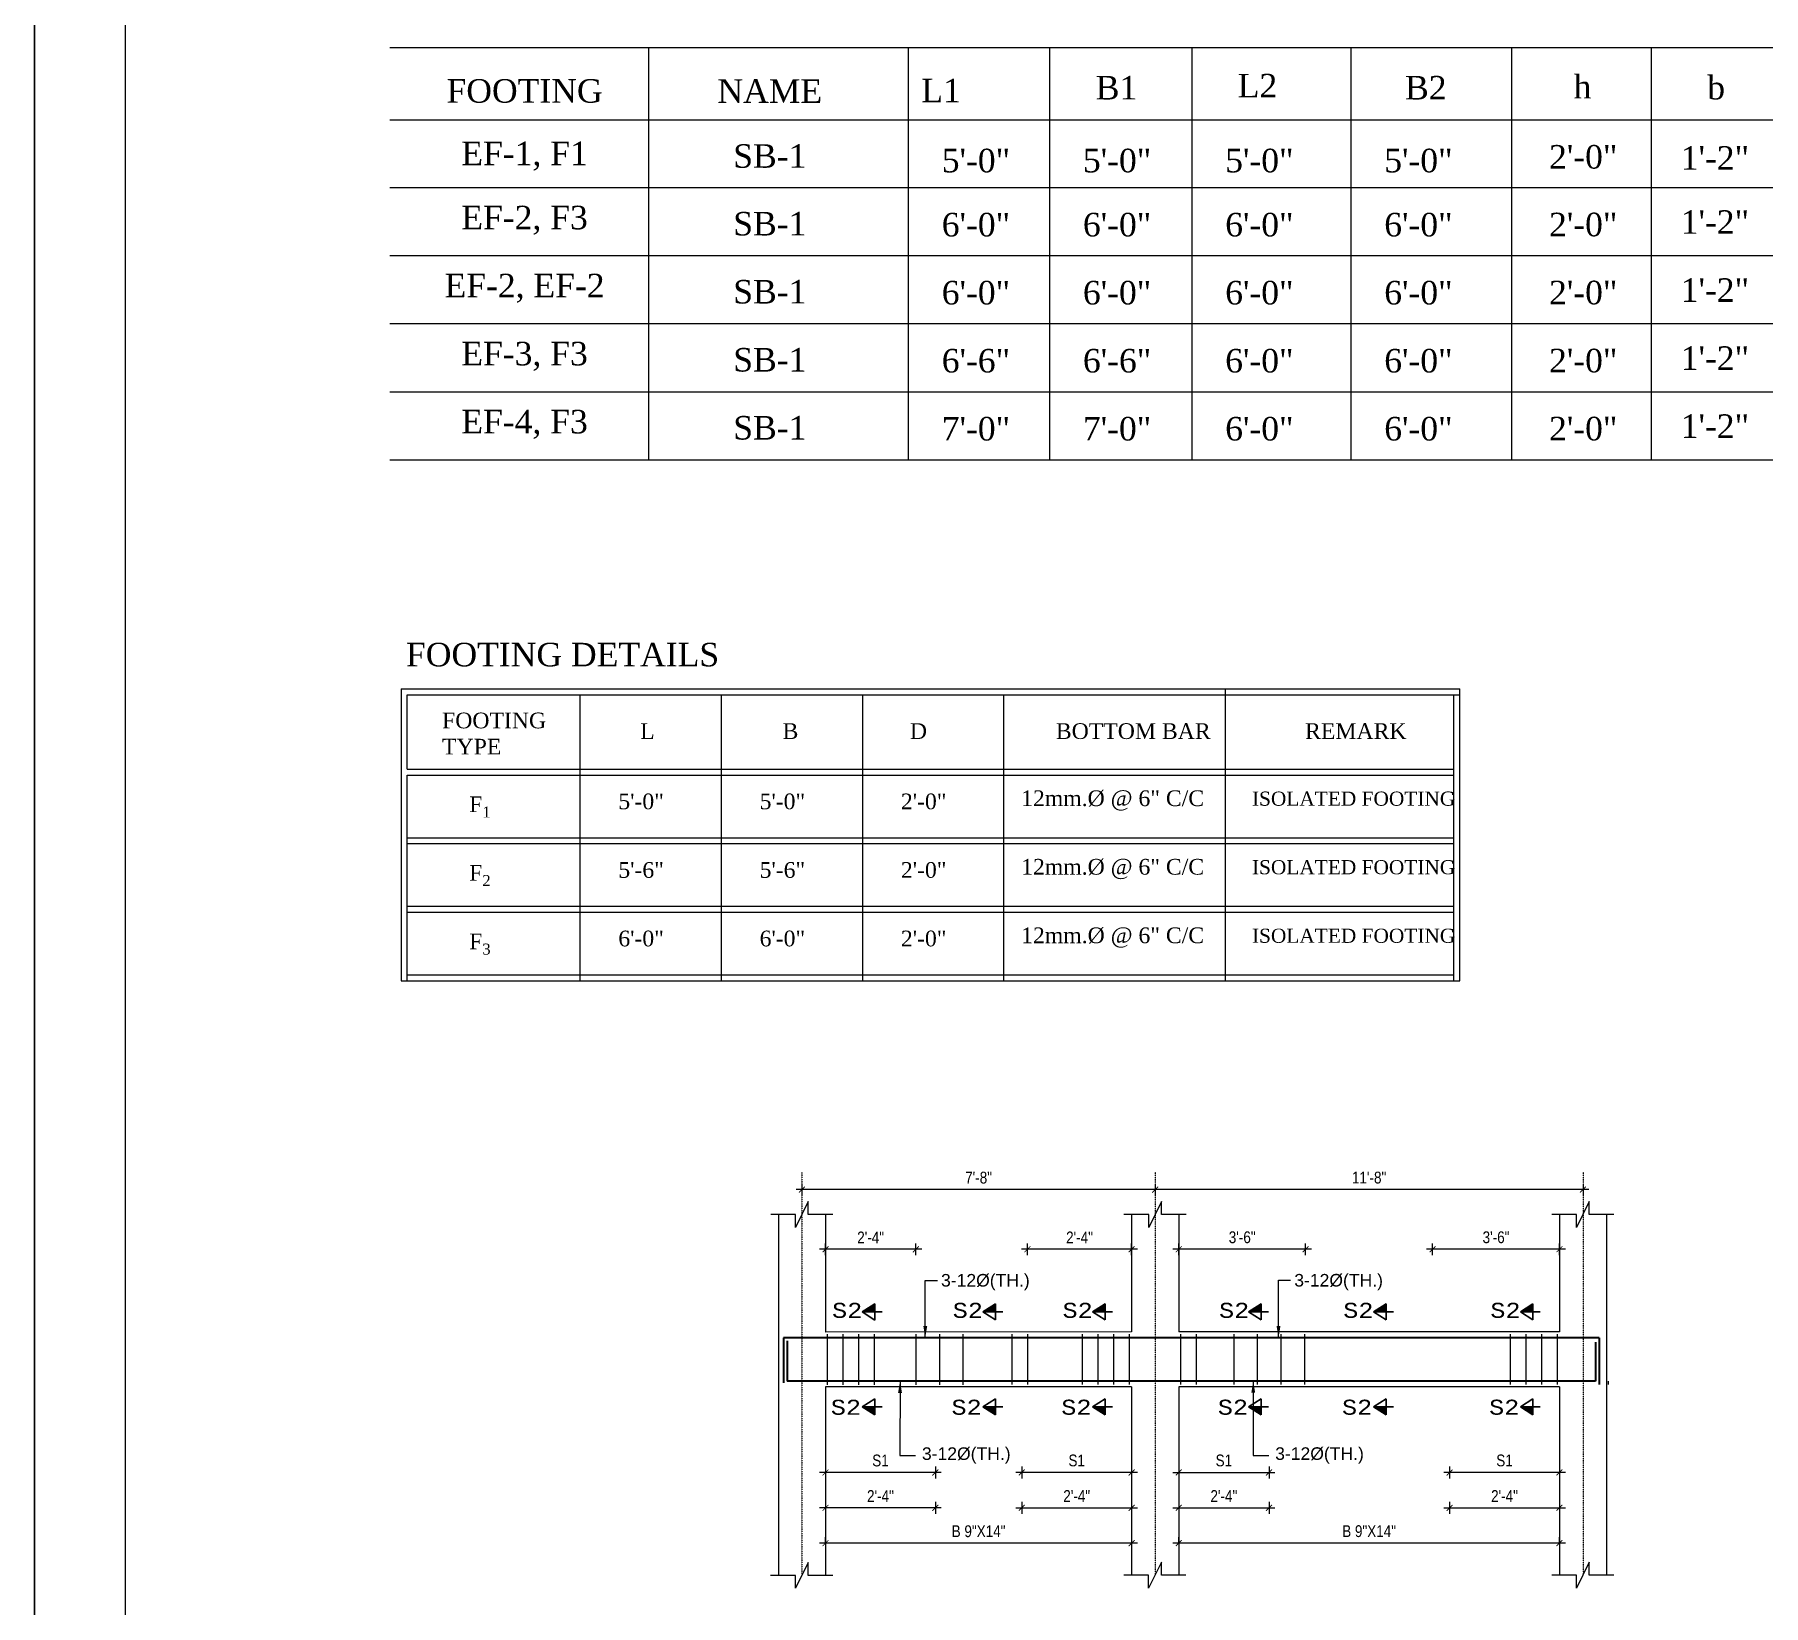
# Model space of a CAD drawing. Header units: inches. Extents: x -412 to 2766, y -9590 to -2111.
# Drawn here: x -412 to 469, y -6266 to -5466 of the extents above; entities that cross this region are included whole.
import ezdxf

# ---------------------------------------------------------------- set-up
doc = ezdxf.new("R2010")
doc.units = ezdxf.units.IN
doc.header["$LTSCALE"] = 0.5
doc.header["$MEASUREMENT"] = 0
doc.header["$PDMODE"] = 66
for name, pattern in [('ACAD_ISO02W100', [15, 12, -3]), ('ACAD_ISO03W100', [30, 12, -18]), ('CENTER2', [1.125, 0.75, -0.125, 0.125, -0.125])]:
    doc.linetypes.add(name, pattern=pattern)
for name, color, linetype, lineweight in [('09 CONTINUITY', 7, 'Continuous', 9), ('15 CENTER', 113, 'CENTER2', 15), ('15 STRS TEXT', 7, 'Continuous', 15), ('15 TEXT', 7, 'Continuous', 15), ('20 BEAM ELEVATION', 140, 'ACAD_ISO03W100', 20), ('20 BEAM SECTION ARROW', 7, 'ACAD_ISO02W100', 20), ('20 STIRRUPS', 137, 'Continuous', 20), ('30 RENFORCEMENT', 12, 'Continuous', 30), ('DIM', 180, 'Continuous', 5), ('ELE1', 3, 'Continuous', 9), ('Profile ele', 4, 'Continuous', 25), ('RINF', 4, 'Continuous', 25)]:
    doc.layers.add(name, color=color, linetype=linetype, lineweight=lineweight)
doc.styles.add('arial', font='arial.ttf')
doc.styles.add('CUNEW', font='cour.ttf')
doc.styles.add('ordinary', font='ARIALN.TTF')
doc.styles.add('TEX8', font='cour.ttf', dxfattribs={"width": 0.75})
doc.styles.add('times new roman', font='times.ttf', dxfattribs={"height": 9})
doc.dimstyles.new('SUREN 1', dxfattribs={"dimtxt": 0.75, "dimasz": 6, "dimexe": 1.5, "dimexo": 1.5, "dimgap": 1, "dimtad": 1, "dimdec": 1, "dimzin": 3, "dimdsep": 46, "dimlunit": 4, "dimtxsty": 'TEX8', "dimblk": 'ARCHTICK', "dimcen": 0.09375, "dimclrd": 1, "dimclre": 1, "dimclrt": 256, "dimadec": 0, "dimazin": 0, "dimtfac": 0.75, "dimtdec": 1, "dimtmove": 1, "dimatfit": 3, "dimfxl": 1, "dimtolj": 1, "dimtzin": 0, "dimlwd": 9, "dimlwe": 9, "dimarcsym": 0})
doc.dimstyles.new('SUREN 4', dxfattribs={"dimtxt": 4, "dimasz": 3, "dimexe": 3, "dimexo": 0, "dimgap": 3, "dimtad": 1, "dimdec": 0, "dimzin": 3, "dimdsep": 46, "dimlunit": 4, "dimtxsty": 'ordinary', "dimblk": 'ARCHTICK', "dimcen": 8, "dimdle": 3, "dimclrd": 1, "dimclre": 5, "dimclrt": 256, "dimadec": 3, "dimazin": 0, "dimtfac": 1, "dimtdec": 0, "dimtmove": 1, "dimatfit": 3, "dimfxl": 3, "dimfxlon": 1, "dimfrac": 1, "dimtolj": 1, "dimtzin": 0, "dimlwd": 5, "dimlwe": 5, "dimarcsym": 0})

# ---------------------------------------------------------------- blocks, each defined once
blk = doc.blocks.new('_ArchTick')
at = {"color": 0, "linetype": 'ByBlock', "const_width": 0.15}
blk.add_lwpolyline([(-0.5, -0.5), (0.5, 0.5)], dxfattribs=at)
blk = doc.blocks.new('*D1496')
at = {"layer": 'Defpoints', "color": 0, "transparency": 16777216}
for p in [(-16444.4, -16598.54), (-16388.4, -16598.54), (-16444.4, -16642.15)]:
    blk.add_point(p, dxfattribs=at)
at = {"layer": 'DIM', "color": 5, "lineweight": 5, "transparency": 16777216}
for p, q in [((-16444.4, -16639.15), (-16444.4, -16645.15)), ((-16388.4, -16639.15), (-16388.4, -16645.15))]:
    blk.add_line(p, q, dxfattribs=at)
at = {"layer": 'DIM', "color": 1, "lineweight": 5, "transparency": 16777216}
blk.add_line((-16385.4, -16642.15), (-16447.4, -16642.15), dxfattribs=at)
at = {"layer": 'DIM', "color": 1, "lineweight": 5, "transparency": 16777216, "xscale": 3, "yscale": 3, "zscale": 3, "rotation": 180}
blk.add_blockref('_ArchTick', (-16444.4, -16642.15), dxfattribs=at)
at = {"layer": 'DIM', "color": 1, "lineweight": 5, "transparency": 16777216, "xscale": 3, "yscale": 3, "zscale": 3}
blk.add_blockref('_ArchTick', (-16388.4, -16642.15), dxfattribs=at)
at = {"layer": 'DIM', "transparency": 16777216, "insert": (-16416.4, -16636.05), "char_height": 6, "attachment_point": 5, "style": 'ordinary'}
blk.add_mtext('\\A1;S1', dxfattribs=at)
blk = doc.blocks.new('*D1497')
at = {"layer": 'Defpoints', "color": 0, "transparency": 16777216}
for p in [(-16444.4, -16598.54), (-16388.4, -16598.54), (-16388.4, -16660.15)]:
    blk.add_point(p, dxfattribs=at)
at = {"layer": 'DIM', "color": 5, "lineweight": 5, "transparency": 16777216}
for p, q in [((-16444.4, -16657.15), (-16444.4, -16663.15)), ((-16388.4, -16657.15), (-16388.4, -16663.15))]:
    blk.add_line(p, q, dxfattribs=at)
at = {"layer": 'DIM', "color": 1, "lineweight": 5, "transparency": 16777216}
blk.add_line((-16447.4, -16660.15), (-16385.4, -16660.15), dxfattribs=at)
at = {"layer": 'DIM', "color": 1, "lineweight": 5, "transparency": 16777216, "xscale": 3, "yscale": 3, "zscale": 3, "rotation": 180}
blk.add_blockref('_ArchTick', (-16444.4, -16660.15), dxfattribs=at)
at = {"layer": 'DIM', "color": 1, "lineweight": 5, "transparency": 16777216, "xscale": 3, "yscale": 3, "zscale": 3}
blk.add_blockref('_ArchTick', (-16388.4, -16660.15), dxfattribs=at)
at = {"layer": 'DIM', "transparency": 16777216, "insert": (-16416.4, -16654.14), "char_height": 6, "attachment_point": 5, "style": 'ordinary'}
blk.add_mtext('\\A1;2\'-4"', dxfattribs=at)
blk = doc.blocks.new('*D1498')
at = {"layer": 'Defpoints', "color": 0, "transparency": 16777216}
for p in [(-16662.4, -16598.54), (-16606.4, -16598.54), (-16662.4, -16642.15)]:
    blk.add_point(p, dxfattribs=at)
at = {"layer": 'DIM', "color": 5, "lineweight": 5, "transparency": 16777216}
for p, q in [((-16662.4, -16639.15), (-16662.4, -16645.15)), ((-16606.4, -16639.15), (-16606.4, -16645.15))]:
    blk.add_line(p, q, dxfattribs=at)
at = {"layer": 'DIM', "color": 1, "lineweight": 5, "transparency": 16777216}
blk.add_line((-16603.4, -16642.15), (-16665.4, -16642.15), dxfattribs=at)
at = {"layer": 'DIM', "color": 1, "lineweight": 5, "transparency": 16777216, "xscale": 3, "yscale": 3, "zscale": 3, "rotation": 180}
blk.add_blockref('_ArchTick', (-16662.4, -16642.15), dxfattribs=at)
at = {"layer": 'DIM', "color": 1, "lineweight": 5, "transparency": 16777216, "xscale": 3, "yscale": 3, "zscale": 3}
blk.add_blockref('_ArchTick', (-16606.4, -16642.15), dxfattribs=at)
at = {"layer": 'DIM', "transparency": 16777216, "insert": (-16634.4, -16636.05), "char_height": 6, "attachment_point": 5, "style": 'ordinary'}
blk.add_mtext('\\A1;S1', dxfattribs=at)
blk = doc.blocks.new('*D1499')
at = {"layer": 'Defpoints', "color": 0, "transparency": 16777216}
for p in [(-16662.4, -16598.54), (-16606.4, -16598.54), (-16606.4, -16660.15)]:
    blk.add_point(p, dxfattribs=at)
at = {"layer": 'DIM', "color": 5, "lineweight": 5, "transparency": 16777216}
for p, q in [((-16662.4, -16657.15), (-16662.4, -16663.15)), ((-16606.4, -16657.15), (-16606.4, -16663.15))]:
    blk.add_line(p, q, dxfattribs=at)
at = {"layer": 'DIM', "color": 1, "lineweight": 5, "transparency": 16777216}
blk.add_line((-16665.4, -16660.15), (-16603.4, -16660.15), dxfattribs=at)
at = {"layer": 'DIM', "color": 1, "lineweight": 5, "transparency": 16777216, "xscale": 3, "yscale": 3, "zscale": 3, "rotation": 180}
blk.add_blockref('_ArchTick', (-16662.4, -16660.15), dxfattribs=at)
at = {"layer": 'DIM', "color": 1, "lineweight": 5, "transparency": 16777216, "xscale": 3, "yscale": 3, "zscale": 3}
blk.add_blockref('_ArchTick', (-16606.4, -16660.15), dxfattribs=at)
at = {"layer": 'DIM', "transparency": 16777216, "insert": (-16634.4, -16654.14), "char_height": 6, "attachment_point": 5, "style": 'ordinary'}
blk.add_mtext('\\A1;2\'-4"', dxfattribs=at)
blk = doc.blocks.new('*D1500')
at = {"layer": 'Defpoints', "color": 0, "transparency": 16777216}
for p in [(-16582.4, -16598.54), (-16536.4, -16598.54), (-16536.4, -16642.15)]:
    blk.add_point(p, dxfattribs=at)
at = {"layer": 'DIM', "color": 5, "lineweight": 5, "transparency": 16777216}
for p, q in [((-16582.4, -16639.15), (-16582.4, -16645.15)), ((-16536.4, -16639.15), (-16536.4, -16645.15))]:
    blk.add_line(p, q, dxfattribs=at)
at = {"layer": 'DIM', "color": 1, "lineweight": 5, "transparency": 16777216}
blk.add_line((-16585.4, -16642.15), (-16533.4, -16642.15), dxfattribs=at)
at = {"layer": 'DIM', "color": 1, "lineweight": 5, "transparency": 16777216, "xscale": 3, "yscale": 3, "zscale": 3, "rotation": 180}
blk.add_blockref('_ArchTick', (-16582.4, -16642.15), dxfattribs=at)
at = {"layer": 'DIM', "color": 1, "lineweight": 5, "transparency": 16777216, "xscale": 3, "yscale": 3, "zscale": 3}
blk.add_blockref('_ArchTick', (-16536.4, -16642.15), dxfattribs=at)
at = {"layer": 'DIM', "transparency": 16777216, "insert": (-16559.4, -16636.05), "char_height": 6, "attachment_point": 5, "style": 'ordinary'}
blk.add_mtext('\\A1;S1', dxfattribs=at)
blk = doc.blocks.new('*D1501')
at = {"layer": 'Defpoints', "color": 0, "transparency": 16777216}
for p in [(-16582.4, -16598.54), (-16536.4, -16598.54), (-16536.4, -16660.15)]:
    blk.add_point(p, dxfattribs=at)
at = {"layer": 'DIM', "color": 5, "lineweight": 5, "transparency": 16777216}
for p, q in [((-16582.4, -16657.15), (-16582.4, -16663.15)), ((-16536.4, -16657.15), (-16536.4, -16663.15))]:
    blk.add_line(p, q, dxfattribs=at)
at = {"layer": 'DIM', "color": 1, "lineweight": 5, "transparency": 16777216}
blk.add_line((-16585.4, -16660.15), (-16533.4, -16660.15), dxfattribs=at)
at = {"layer": 'DIM', "color": 1, "lineweight": 5, "transparency": 16777216, "xscale": 3, "yscale": 3, "zscale": 3, "rotation": 180}
blk.add_blockref('_ArchTick', (-16582.4, -16660.15), dxfattribs=at)
at = {"layer": 'DIM', "color": 1, "lineweight": 5, "transparency": 16777216, "xscale": 3, "yscale": 3, "zscale": 3}
blk.add_blockref('_ArchTick', (-16536.4, -16660.15), dxfattribs=at)
at = {"layer": 'DIM', "transparency": 16777216, "insert": (-16559.4, -16654.14), "char_height": 6, "attachment_point": 5, "style": 'ordinary'}
blk.add_mtext('\\A1;2\'-4"', dxfattribs=at)
blk = doc.blocks.new('*D1502')
at = {"layer": 'Defpoints', "color": 0, "transparency": 16777216}
for p in [(-16762.4, -16598.56), (-16706.4, -16598.56), (-16762.4, -16642.17)]:
    blk.add_point(p, dxfattribs=at)
at = {"layer": 'DIM', "color": 5, "lineweight": 5, "transparency": 16777216}
for p, q in [((-16762.4, -16639.17), (-16762.4, -16645.17)), ((-16706.4, -16639.17), (-16706.4, -16645.17))]:
    blk.add_line(p, q, dxfattribs=at)
at = {"layer": 'DIM', "color": 1, "lineweight": 5, "transparency": 16777216}
blk.add_line((-16703.4, -16642.17), (-16765.4, -16642.17), dxfattribs=at)
at = {"layer": 'DIM', "color": 1, "lineweight": 5, "transparency": 16777216, "xscale": 3, "yscale": 3, "zscale": 3, "rotation": 180}
blk.add_blockref('_ArchTick', (-16762.4, -16642.17), dxfattribs=at)
at = {"layer": 'DIM', "color": 1, "lineweight": 5, "transparency": 16777216, "xscale": 3, "yscale": 3, "zscale": 3}
blk.add_blockref('_ArchTick', (-16706.4, -16642.17), dxfattribs=at)
at = {"layer": 'DIM', "transparency": 16777216, "insert": (-16734.4, -16636.07), "char_height": 6, "attachment_point": 5, "style": 'ordinary'}
blk.add_mtext('\\A1;S1', dxfattribs=at)
blk = doc.blocks.new('*D1503')
at = {"layer": 'Defpoints', "color": 0, "transparency": 16777216}
for p in [(-16762.4, -16598.56), (-16706.4, -16598.56), (-16762.4, -16660.17)]:
    blk.add_point(p, dxfattribs=at)
at = {"layer": 'DIM', "color": 5, "lineweight": 5, "transparency": 16777216}
for p, q in [((-16762.4, -16657.17), (-16762.4, -16663.17)), ((-16706.4, -16657.17), (-16706.4, -16663.17))]:
    blk.add_line(p, q, dxfattribs=at)
at = {"layer": 'DIM', "color": 1, "lineweight": 5, "transparency": 16777216}
blk.add_line((-16703.4, -16660.17), (-16765.4, -16660.17), dxfattribs=at)
at = {"layer": 'DIM', "color": 1, "lineweight": 5, "transparency": 16777216, "xscale": 3, "yscale": 3, "zscale": 3, "rotation": 180}
blk.add_blockref('_ArchTick', (-16762.4, -16660.17), dxfattribs=at)
at = {"layer": 'DIM', "color": 1, "lineweight": 5, "transparency": 16777216, "xscale": 3, "yscale": 3, "zscale": 3}
blk.add_blockref('_ArchTick', (-16706.4, -16660.17), dxfattribs=at)
at = {"layer": 'DIM', "transparency": 16777216, "insert": (-16734.4, -16654.16), "char_height": 6, "attachment_point": 5, "style": 'ordinary'}
blk.add_mtext('\\A1;2\'-4"', dxfattribs=at)
blk = doc.blocks.new('*D1504')
at = {"layer": 'Defpoints', "color": 0, "transparency": 16777216}
for p in [(-16582.4, -16678.15), (-16582.4, -16678.15), (-16388.4, -16678.15)]:
    blk.add_point(p, dxfattribs=at)
at = {"layer": 'DIM', "color": 5, "lineweight": 5, "transparency": 16777216}
for p, q in [((-16582.4, -16678.15), (-16582.4, -16675.15)), ((-16388.4, -16678.15), (-16388.4, -16675.15))]:
    blk.add_line(p, q, dxfattribs=at)
at = {"layer": 'DIM', "color": 1, "lineweight": 5, "transparency": 16777216}
blk.add_line((-16385.4, -16678.15), (-16585.4, -16678.15), dxfattribs=at)
at = {"layer": 'DIM', "color": 1, "lineweight": 5, "transparency": 16777216, "xscale": 3, "yscale": 3, "zscale": 3, "rotation": 180}
blk.add_blockref('_ArchTick', (-16582.4, -16678.15), dxfattribs=at)
at = {"layer": 'DIM', "color": 1, "lineweight": 5, "transparency": 16777216, "xscale": 3, "yscale": 3, "zscale": 3}
blk.add_blockref('_ArchTick', (-16388.4, -16678.15), dxfattribs=at)
at = {"layer": 'DIM', "transparency": 16777216, "insert": (-16485.4, -16672.09), "char_height": 6, "attachment_point": 5, "style": 'ordinary'}
blk.add_mtext('\\A1;B 9"X14"', dxfattribs=at)
blk = doc.blocks.new('*D1505')
at = {"layer": 'Defpoints', "color": 0, "transparency": 16777216}
for p in [(-16762.4, -16678.17, 0), (-16762.4, -16678.17), (-16606.4, -16678.15)]:
    blk.add_point(p, dxfattribs=at)
at = {"layer": 'DIM', "color": 5, "lineweight": 5, "transparency": 16777216}
for p, q in [((-16762.4, -16678.17), (-16762.4, -16675.17)), ((-16606.4, -16678.15), (-16606.4, -16681.17))]:
    blk.add_line(p, q, dxfattribs=at)
at = {"layer": 'DIM', "color": 1, "lineweight": 5, "transparency": 16777216}
blk.add_line((-16603.4, -16678.17), (-16765.4, -16678.17), dxfattribs=at)
at = {"layer": 'DIM', "color": 1, "lineweight": 5, "transparency": 16777216, "xscale": 3, "yscale": 3, "zscale": 3, "rotation": 180}
blk.add_blockref('_ArchTick', (-16762.4, -16678.17), dxfattribs=at)
at = {"layer": 'DIM', "color": 1, "lineweight": 5, "transparency": 16777216, "xscale": 3, "yscale": 3, "zscale": 3}
blk.add_blockref('_ArchTick', (-16606.4, -16678.17), dxfattribs=at)
at = {"layer": 'DIM', "transparency": 16777216, "insert": (-16684.4, -16672.11), "char_height": 6, "attachment_point": 5, "style": 'ordinary'}
blk.add_mtext('\\A1;B 9"X14"', dxfattribs=at)
blk = doc.blocks.new('*D1506')
at = {"layer": 'Defpoints', "color": 0, "transparency": 16777216}
for p in [(-16659.52, -16528.38), (-16606.4, -16570.54), (-16659.52, -16575.06)]:
    blk.add_point(p, dxfattribs=at)
at = {"layer": 'DIM', "color": 5, "lineweight": 5, "transparency": 16777216}
for p, q in [((-16659.52, -16531.38), (-16659.52, -16525.38)), ((-16606.4, -16531.38), (-16606.4, -16525.38))]:
    blk.add_line(p, q, dxfattribs=at)
at = {"layer": 'DIM', "color": 1, "lineweight": 5, "transparency": 16777216}
blk.add_line((-16603.4, -16528.38), (-16662.52, -16528.38), dxfattribs=at)
at = {"layer": 'DIM', "color": 1, "lineweight": 5, "transparency": 16777216, "xscale": 3, "yscale": 3, "zscale": 3, "rotation": 180}
blk.add_blockref('_ArchTick', (-16659.52, -16528.38), dxfattribs=at)
at = {"layer": 'DIM', "color": 1, "lineweight": 5, "transparency": 16777216, "xscale": 3, "yscale": 3, "zscale": 3}
blk.add_blockref('_ArchTick', (-16606.4, -16528.38), dxfattribs=at)
at = {"layer": 'DIM', "transparency": 16777216, "insert": (-16632.96, -16522.37), "char_height": 6, "attachment_point": 5, "style": 'ordinary'}
blk.add_mtext('\\A1;2\'-4"', dxfattribs=at)
blk = doc.blocks.new('*D1507')
at = {"layer": 'Defpoints', "color": 0, "transparency": 16777216}
for p in [(-16762.4, -16528.4), (-16762.4, -16570.56), (-16716.39, -16575.06)]:
    blk.add_point(p, dxfattribs=at)
at = {"layer": 'DIM', "color": 5, "lineweight": 5, "transparency": 16777216}
for p, q in [((-16762.4, -16531.4), (-16762.4, -16525.4)), ((-16716.39, -16531.4), (-16716.39, -16525.4))]:
    blk.add_line(p, q, dxfattribs=at)
at = {"layer": 'DIM', "color": 1, "lineweight": 5, "transparency": 16777216}
blk.add_line((-16713.39, -16528.4), (-16765.4, -16528.4), dxfattribs=at)
at = {"layer": 'DIM', "color": 1, "lineweight": 5, "transparency": 16777216, "xscale": 3, "yscale": 3, "zscale": 3, "rotation": 180}
blk.add_blockref('_ArchTick', (-16762.4, -16528.4), dxfattribs=at)
at = {"layer": 'DIM', "color": 1, "lineweight": 5, "transparency": 16777216, "xscale": 3, "yscale": 3, "zscale": 3}
blk.add_blockref('_ArchTick', (-16716.39, -16528.4), dxfattribs=at)
at = {"layer": 'DIM', "transparency": 16777216, "insert": (-16739.4, -16522.39), "char_height": 6, "attachment_point": 5, "style": 'ordinary'}
blk.add_mtext('\\A1;2\'-4"', dxfattribs=at)
blk = doc.blocks.new('*D1508')
at = {"layer": 'Defpoints', "color": 0, "transparency": 16777216}
for p in [(-16453.07, -16528.38), (-16388.4, -16570.54), (-16453.07, -16575.05, 0)]:
    blk.add_point(p, dxfattribs=at)
at = {"layer": 'DIM', "color": 5, "lineweight": 5, "transparency": 16777216}
for p, q in [((-16453.07, -16531.38), (-16453.07, -16525.38)), ((-16388.4, -16531.38), (-16388.4, -16525.38))]:
    blk.add_line(p, q, dxfattribs=at)
at = {"layer": 'DIM', "color": 1, "lineweight": 5, "transparency": 16777216}
blk.add_line((-16385.4, -16528.38), (-16456.07, -16528.38), dxfattribs=at)
at = {"layer": 'DIM', "color": 1, "lineweight": 5, "transparency": 16777216, "xscale": 3, "yscale": 3, "zscale": 3, "rotation": 180}
blk.add_blockref('_ArchTick', (-16453.07, -16528.38), dxfattribs=at)
at = {"layer": 'DIM', "color": 1, "lineweight": 5, "transparency": 16777216, "xscale": 3, "yscale": 3, "zscale": 3}
blk.add_blockref('_ArchTick', (-16388.4, -16528.38), dxfattribs=at)
at = {"layer": 'DIM', "transparency": 16777216, "insert": (-16420.73, -16522.32), "char_height": 6, "attachment_point": 5, "style": 'ordinary'}
blk.add_mtext('\\A1;3\'-6"', dxfattribs=at)
blk = doc.blocks.new('*D1509')
at = {"layer": 'Defpoints', "color": 0, "transparency": 16777216}
for p in [(-16582.4, -16528.38), (-16517.73, -16570.54), (-16582.4, -16575.05, 0)]:
    blk.add_point(p, dxfattribs=at)
at = {"layer": 'DIM', "color": 5, "lineweight": 5, "transparency": 16777216}
for p, q in [((-16582.4, -16531.38), (-16582.4, -16525.38)), ((-16517.73, -16531.38), (-16517.73, -16525.38))]:
    blk.add_line(p, q, dxfattribs=at)
at = {"layer": 'DIM', "color": 1, "lineweight": 5, "transparency": 16777216}
blk.add_line((-16514.73, -16528.38), (-16585.4, -16528.38), dxfattribs=at)
at = {"layer": 'DIM', "color": 1, "lineweight": 5, "transparency": 16777216, "xscale": 3, "yscale": 3, "zscale": 3, "rotation": 180}
blk.add_blockref('_ArchTick', (-16582.4, -16528.38), dxfattribs=at)
at = {"layer": 'DIM', "color": 1, "lineweight": 5, "transparency": 16777216, "xscale": 3, "yscale": 3, "zscale": 3}
blk.add_blockref('_ArchTick', (-16517.73, -16528.38), dxfattribs=at)
at = {"layer": 'DIM', "transparency": 16777216, "insert": (-16550.07, -16522.32), "char_height": 6, "attachment_point": 5, "style": 'ordinary'}
blk.add_mtext('\\A1;3\'-6"', dxfattribs=at)
blk = doc.blocks.new('*D1510')
at = {"layer": 'Defpoints', "color": 0, "transparency": 16777216}
for p in [(-16774.4, -16489.08), (-16594.4, -16489.1, 0), (-16774.4, -16498.01)]:
    blk.add_point(p, dxfattribs=at)
at = {"layer": 'DIM', "color": 1, "lineweight": 5, "transparency": 16777216}
blk.add_line((-16591.4, -16498.01), (-16777.4, -16498.01), dxfattribs=at)
at = {"layer": 'DIM', "color": 5, "lineweight": 5, "transparency": 16777216}
for p, q in [((-16774.4, -16495.01), (-16774.4, -16501.01)), ((-16594.4, -16495.01), (-16594.4, -16501.01))]:
    blk.add_line(p, q, dxfattribs=at)
at = {"layer": 'DIM', "color": 1, "lineweight": 5, "transparency": 16777216, "xscale": 3, "yscale": 3, "zscale": 3, "rotation": 180}
blk.add_blockref('_ArchTick', (-16774.4, -16498.01), dxfattribs=at)
at = {"layer": 'DIM', "color": 1, "lineweight": 5, "transparency": 16777216, "xscale": 3, "yscale": 3, "zscale": 3}
blk.add_blockref('_ArchTick', (-16594.4, -16498.01), dxfattribs=at)
at = {"layer": 'DIM', "transparency": 16777216, "insert": (-16684.4, -16491.94), "char_height": 6, "attachment_point": 5, "style": 'ordinary'}
blk.add_mtext('\\A1;7\'-8"', dxfattribs=at)
blk = doc.blocks.new('*D1511')
at = {"layer": 'Defpoints', "color": 0, "transparency": 16777216}
for p in [(-16594.4, -16489.06), (-16376.4, -16489.06), (-16594.4, -16497.97)]:
    blk.add_point(p, dxfattribs=at)
at = {"layer": 'DIM', "color": 1, "lineweight": 5, "transparency": 16777216}
blk.add_line((-16373.4, -16497.97), (-16597.4, -16497.97), dxfattribs=at)
at = {"layer": 'DIM', "color": 5, "lineweight": 5, "transparency": 16777216}
for p, q in [((-16594.4, -16494.97), (-16594.4, -16500.97)), ((-16376.4, -16494.97), (-16376.4, -16500.97))]:
    blk.add_line(p, q, dxfattribs=at)
at = {"layer": 'DIM', "color": 1, "lineweight": 5, "transparency": 16777216, "xscale": 3, "yscale": 3, "zscale": 3, "rotation": 180}
blk.add_blockref('_ArchTick', (-16594.4, -16497.97), dxfattribs=at)
at = {"layer": 'DIM', "color": 1, "lineweight": 5, "transparency": 16777216, "xscale": 3, "yscale": 3, "zscale": 3}
blk.add_blockref('_ArchTick', (-16376.4, -16497.97), dxfattribs=at)
at = {"layer": 'DIM', "transparency": 16777216, "insert": (-16485.4, -16491.9), "char_height": 6, "attachment_point": 5, "style": 'ordinary'}
blk.add_mtext('\\A1;11\'-8"', dxfattribs=at)
blk = doc.blocks.new('52')
at = {"layer": 'RINF'}
h = blk.add_hatch(dxfattribs=at)
h.set_pattern_fill('ANSI31', color=1, scale=0.029257, style=0)
h.set_pattern_definition([(135.000000013, (-85797.218922, -31948.9938477), (0.00271529004177, 0.00271529004057), [])])
h.paths.add_polyline_path([(-16737.33, -16556.27), (-16743.74, -16560.36), (-16737.33, -16560.36)])
h = blk.add_hatch(dxfattribs=at)
h.set_pattern_fill('ANSI31', color=1, scale=0.029257, style=0)
h.set_pattern_definition([(135.000000013, (-85460.8108628, -31948.9839897), (0.00271529004177, 0.00271529004057), [])])
h.paths.add_polyline_path([(-16675.74, -16556.26), (-16682.15, -16560.35), (-16675.74, -16560.35)])
h = blk.add_hatch(dxfattribs=at)
h.set_pattern_fill('ANSI31', color=1, scale=0.029257, style=0)
h.set_pattern_definition([(135.000000013, (-85914.651124, -31948.9741316), (0.00271529004177, 0.00271529004057), [])])
h.paths.add_polyline_path([(-16619.9, -16556.25), (-16626.31, -16560.34), (-16619.9, -16560.34)])
h = blk.add_hatch(dxfattribs=at)
h.set_pattern_fill('ANSI31', color=1, scale=0.029257, style=0)
h.set_pattern_definition([(135.000000013, (-85994.176925, -31948.9741316), (0.00271529004177, 0.00271529004057), [])])
h.paths.add_polyline_path([(-16540.37, -16556.25), (-16546.78, -16560.34), (-16540.37, -16560.34)])
h = blk.add_hatch(dxfattribs=at)
h.set_pattern_fill('ANSI31', color=1, scale=0.029257, style=0)
h.set_pattern_definition([(135.000000013, (-86057.8108628, -31948.9741316), (0.00271529004177, 0.00271529004057), [])])
h.paths.add_polyline_path([(-16476.74, -16556.25), (-16483.15, -16560.34), (-16476.74, -16560.34)])
h = blk.add_hatch(dxfattribs=at)
h.set_pattern_fill('ANSI31', color=1, scale=0.029257, style=0)
h.set_pattern_definition([(135.000000013, (-86132.651124, -31948.9741316), (0.00271529004177, 0.00271529004057), [])])
h.paths.add_polyline_path([(-16401.9, -16556.25), (-16408.31, -16560.34), (-16401.9, -16560.34)])
h = blk.add_hatch(dxfattribs=at)
h.set_pattern_fill('ANSI31', color=1, scale=1.6, style=0)
h.set_pattern_definition([(135.000000013, (-3810870.82932, -833741.81436), (0.148492424155, 0.148492424089), [])])
h.paths.add_polyline_path([(-16737.33, -16612.75), (-16743.74, -16608.67), (-16737.33, -16608.67)])
h = blk.add_hatch(dxfattribs=at)
h.set_pattern_fill('ANSI31', color=1, scale=1.6, style=0)
h.set_pattern_definition([(135.000000013, (-3810534.42126, -833741.8045), (0.148492424155, 0.148492424089), [])])
h.paths.add_polyline_path([(-16675.74, -16612.74), (-16682.15, -16608.66), (-16675.74, -16608.66)])
h = blk.add_hatch(dxfattribs=at)
h.set_pattern_fill('ANSI31', color=1, scale=1.6, style=0)
h.set_pattern_definition([(135.000000013, (-3810988.26152, -833741.79464), (0.148492424155, 0.148492424089), [])])
h.paths.add_polyline_path([(-16619.9, -16612.73), (-16626.31, -16608.65), (-16619.9, -16608.65)])
h = blk.add_hatch(dxfattribs=at)
h.set_pattern_fill('ANSI31', color=1, scale=1.6, style=0)
h.set_pattern_definition([(135.000000013, (-3811067.78732, -833741.79464), (0.148492424155, 0.148492424089), [])])
h.paths.add_polyline_path([(-16540.37, -16612.73), (-16546.78, -16608.65), (-16540.37, -16608.65)])
h = blk.add_hatch(dxfattribs=at)
h.set_pattern_fill('ANSI31', color=1, scale=1.6, style=0)
h.set_pattern_definition([(135.000000013, (-3811131.42126, -833741.79464), (0.148492424155, 0.148492424089), [])])
h.paths.add_polyline_path([(-16476.74, -16612.73), (-16483.15, -16608.65), (-16476.74, -16608.65)])
h = blk.add_hatch(dxfattribs=at)
h.set_pattern_fill('ANSI31', color=1, scale=1.6, style=0)
h.set_pattern_definition([(135.000000013, (-3811206.26152, -833741.79464), (0.148492424155, 0.148492424089), [])])
h.paths.add_polyline_path([(-16401.9, -16612.73), (-16408.31, -16608.65), (-16401.9, -16608.65)])
at = {"layer": '09 CONTINUITY', "color": 2, "lineweight": 5, "ltscale": 25, "elevation": 0}
for points in [[(-16758.68, -16510.73), (-16771.19, -16510.73), (-16771.19, -16504.11), (-16777.72, -16517.28), (-16777.72, -16510.73), (-16790.3, -16510.73)], [(-16578.68, -16510.71), (-16591.19, -16510.71), (-16591.19, -16504.09), (-16597.72, -16517.26), (-16597.72, -16510.71), (-16610.3, -16510.71)], [(-16360.68, -16510.71), (-16373.19, -16510.71), (-16373.19, -16504.09), (-16379.72, -16517.26), (-16379.72, -16510.71), (-16392.3, -16510.71)], [(-16758.73, -16694.56), (-16771.23, -16694.56), (-16771.23, -16687.94), (-16777.77, -16701.11), (-16777.77, -16694.56), (-16790.35, -16694.56)], [(-16578.73, -16694.54), (-16591.23, -16694.54), (-16591.23, -16687.92), (-16597.77, -16701.09), (-16597.77, -16694.54), (-16610.35, -16694.54)], [(-16360.73, -16694.54), (-16373.23, -16694.54), (-16373.23, -16687.92), (-16379.77, -16701.09), (-16379.77, -16694.54), (-16392.35, -16694.54)]]:
    blk.add_lwpolyline(points, dxfattribs=at)
at = {"layer": '15 CENTER', "ltscale": 0.05}
for p, q in [((-16774.4, -16489.08), (-16774.4, -16694.33)), ((-16594.4, -16489.06, 0), (-16594.4, -16694.31, 0)), ((-16376.4, -16489.06, 0), (-16376.4, -16694.31, 0))]:
    blk.add_line(p, q, dxfattribs=at)
at = {"layer": '20 BEAM ELEVATION', "linetype": 'ByBlock', "ltscale": 20}
for p, q in [((-16786.4, -16510.73), (-16786.4, -16598.56)), ((-16762.4, -16510.73), (-16762.4, -16570.56)), ((-16606.4, -16510.71, 0), (-16606.4, -16570.54, 0)), ((-16582.4, -16510.71, 0), (-16582.4, -16570.54, 0)), ((-16388.4, -16510.71, 0), (-16388.4, -16570.54, 0)), ((-16364.4, -16510.71, 0), (-16364.4, -16598.54, 0)), ((-16606.4, -16570.54, 0), (-16762.4, -16570.56)), ((-16388.4, -16570.54, 0), (-16582.4, -16570.54, 0)), ((-16786.4, -16598.56), (-16786.4, -16694.56)), ((-16606.4, -16598.54, 0), (-16762.4, -16598.56)), ((-16762.4, -16598.56), (-16762.4, -16694.56)), ((-16606.4, -16598.54, 0), (-16606.4, -16694.54, 0)), ((-16582.4, -16598.54, 0), (-16582.4, -16694.54, 0)), ((-16388.4, -16598.54, 0), (-16582.4, -16598.54, 0)), ((-16388.4, -16598.54, 0), (-16388.4, -16694.54, 0)), ((-16364.4, -16598.54, 0), (-16364.4, -16694.54, 0))]:
    blk.add_line(p, q, dxfattribs=at)
at = {"layer": '20 STIRRUPS'}
for p, q in [((-16761.52, -16571.62), (-16761.52, -16597.4)), ((-16753.52, -16571.62), (-16753.52, -16597.4)), ((-16745.52, -16571.62), (-16745.52, -16597.4)), ((-16737.52, -16571.62), (-16737.52, -16597.4)), ((-16716.39, -16571.62), (-16716.39, -16597.4)), ((-16704.39, -16571.62), (-16704.39, -16597.4)), ((-16692.39, -16571.62), (-16692.39, -16597.4)), ((-16667.52, -16571.6, 0), (-16667.52, -16597.38, 0)), ((-16659.52, -16571.6, 0), (-16659.52, -16597.38, 0)), ((-16631.59, -16571.6, 0), (-16631.59, -16597.38, 0)), ((-16623.59, -16571.6, 0), (-16623.59, -16597.38, 0)), ((-16615.59, -16571.6, 0), (-16615.59, -16597.38, 0)), ((-16607.59, -16571.6, 0), (-16607.59, -16597.38, 0)), ((-16581.52, -16571.6, 0), (-16581.52, -16597.38, 0)), ((-16573.52, -16571.6, 0), (-16573.52, -16597.38, 0)), ((-16554.39, -16571.6, 0), (-16554.39, -16597.38, 0)), ((-16542.39, -16571.6, 0), (-16542.39, -16597.38, 0)), ((-16530.39, -16571.6, 0), (-16530.39, -16597.38, 0)), ((-16518.39, -16571.6, 0), (-16518.39, -16597.38, 0)), ((-16413.59, -16571.6, 0), (-16413.59, -16597.38, 0)), ((-16405.59, -16571.6, 0), (-16405.59, -16597.38, 0)), ((-16397.59, -16571.6, 0), (-16397.59, -16597.38, 0)), ((-16389.59, -16571.6, 0), (-16389.59, -16597.38, 0)), ((-16363.52, -16595.55, 0), (-16363.52, -16597.38, 0))]:
    blk.add_line(p, q, dxfattribs=at)
at = {"layer": '30 RENFORCEMENT', "lineweight": 30, "ltscale": 0.75}
for p, q in [((-16368.09, -16573.57, 0), (-16783.87, -16573.6)), ((-16783.87, -16573.6), (-16783.87, -16596.49)), ((-16781.87, -16575.12), (-16781.87, -16595.57)), ((-16370.09, -16575.68, 0), (-16370.09, -16595.54, 0)), ((-16368.09, -16573.54, 0), (-16368.09, -16597.39, 0)), ((-16368.09, -16573.62, 0), (-16368.09, -16591.89, 0)), ((-16370.09, -16595.54, 0), (-16781.87, -16595.57))]:
    blk.add_line(p, q, dxfattribs=at)
at = {"layer": 'RINF', "color": 1}
for p, q in [((-16743.74, -16560.36), (-16737.33, -16556.27)), ((-16733.59, -16560.36), (-16743.74, -16560.36)), ((-16743.74, -16560.36), (-16737.33, -16564.45)), ((-16737.33, -16564.45), (-16737.33, -16556.27)), ((-16682.15, -16560.35, 0), (-16675.74, -16556.26, 0)), ((-16672, -16560.35, 0), (-16682.15, -16560.35, 0)), ((-16682.15, -16560.35, 0), (-16675.74, -16564.44, 0)), ((-16675.74, -16564.44, 0), (-16675.74, -16556.26, 0)), ((-16626.31, -16560.34, 0), (-16619.9, -16556.25, 0)), ((-16616.16, -16560.34, 0), (-16626.31, -16560.34, 0)), ((-16626.31, -16560.34, 0), (-16619.9, -16564.43, 0)), ((-16619.9, -16564.43, 0), (-16619.9, -16556.25, 0)), ((-16546.78, -16560.34, 0), (-16540.37, -16556.25, 0)), ((-16536.64, -16560.34, 0), (-16546.78, -16560.34, 0)), ((-16546.78, -16560.34, 0), (-16540.37, -16564.43, 0)), ((-16540.37, -16564.43, 0), (-16540.37, -16556.25, 0)), ((-16483.15, -16560.34, 0), (-16476.74, -16556.25, 0)), ((-16473, -16560.34, 0), (-16483.15, -16560.34, 0)), ((-16483.15, -16560.34, 0), (-16476.74, -16564.43, 0)), ((-16476.74, -16564.43, 0), (-16476.74, -16556.25, 0)), ((-16408.31, -16560.34, 0), (-16401.9, -16556.25, 0)), ((-16398.16, -16560.34, 0), (-16408.31, -16560.34, 0)), ((-16408.31, -16560.34, 0), (-16401.9, -16564.43, 0)), ((-16401.9, -16564.43, 0), (-16401.9, -16556.25, 0)), ((-16743.74, -16608.67, 0), (-16737.33, -16604.58, 0)), ((-16737.33, -16604.58, 0), (-16737.33, -16612.75, 0)), ((-16682.15, -16608.66, 0), (-16675.74, -16604.57, 0)), ((-16675.74, -16604.57, 0), (-16675.74, -16612.74, 0)), ((-16626.31, -16608.65, 0), (-16619.9, -16604.56, 0)), ((-16619.9, -16604.56, 0), (-16619.9, -16612.73, 0)), ((-16546.78, -16608.65, 0), (-16540.37, -16604.56, 0)), ((-16540.37, -16604.56, 0), (-16540.37, -16612.73, 0)), ((-16483.15, -16608.65, 0), (-16476.74, -16604.56, 0)), ((-16476.74, -16604.56, 0), (-16476.74, -16612.73, 0)), ((-16408.31, -16608.65, 0), (-16401.9, -16604.56, 0)), ((-16401.9, -16604.56, 0), (-16401.9, -16612.73, 0)), ((-16733.59, -16608.67, 0), (-16743.74, -16608.67, 0)), ((-16743.74, -16608.67, 0), (-16737.33, -16612.75, 0)), ((-16672, -16608.66, 0), (-16682.15, -16608.66, 0)), ((-16682.15, -16608.66, 0), (-16675.74, -16612.74, 0)), ((-16616.16, -16608.65, 0), (-16626.31, -16608.65, 0)), ((-16626.31, -16608.65, 0), (-16619.9, -16612.73, 0)), ((-16536.64, -16608.65, 0), (-16546.78, -16608.65, 0)), ((-16546.78, -16608.65, 0), (-16540.37, -16612.73, 0)), ((-16473, -16608.65, 0), (-16483.15, -16608.65, 0)), ((-16483.15, -16608.65, 0), (-16476.74, -16612.73, 0)), ((-16398.16, -16608.65, 0), (-16408.31, -16608.65, 0)), ((-16408.31, -16608.65, 0), (-16401.9, -16612.73, 0))]:
    blk.add_line(p, q, dxfattribs=at)
at = {"layer": '15 TEXT', "style": 'arial'}
for p in [(-16703.54, -16547.39, 0), (-16523.54, -16547.37, 0), (-16713.27, -16635.73, 0), (-16533.27, -16635.71, 0)]:
    blk.add_text('3-12%%C(TH.)', height=6.4, dxfattribs=at).set_placement(p)
at = {"layer": '20 BEAM SECTION ARROW', "color": 2, "style": 'CUNEW'}
for p in [(-16759.05, -16563.38), (-16697.57, -16563.37, 0), (-16641.62, -16563.36, 0), (-16561.86, -16563.36, 0), (-16498.57, -16563.36, 0), (-16423.62, -16563.36, 0), (-16759.7, -16612.75, 0), (-16698.21, -16612.74, 0), (-16642.26, -16612.73, 0), (-16562.5, -16612.73, 0), (-16499.21, -16612.73, 0), (-16424.26, -16612.73, 0)]:
    blk.add_text('S2', height=7.68, rotation=0, dxfattribs=at).set_placement(p)
at = {"layer": 'DIM'}
for base, p1, p2, text, picture, middle in [((-16774.4, -16498.01), (-16594.4, -16489.1, 0), (-16774.4, -16489.08), '7\'-8"', '*D1510', (-16684.4, -16491.94)), ((-16594.4, -16497.97, 0), (-16376.4, -16489.06, 0), (-16594.4, -16489.06, 0), '11\'-8"', '*D1511', (-16485.4, -16491.9, 0))]:
    dim = blk.add_linear_dim(base=base, p1=p1, p2=p2, text=text, dimstyle='SUREN 4', override={"dimtxt": 6}, dxfattribs=at)
    dim.commit()
    dim.dimension.update_dxf_attribs({"geometry": picture, "text_midpoint": middle})
for base, p1, p2, text, picture, middle in [((-16762.4, -16528.4), (-16716.39, -16575.06), (-16762.4, -16570.56), '2\'-4"', '*D1507', (-16739.4, -16522.39)), ((-16659.52, -16528.38, 0), (-16606.4, -16570.54, 0), (-16659.52, -16575.06, 0), '2\'-4"', '*D1506', (-16632.96, -16522.37, 0)), ((-16582.4, -16528.38, 0), (-16517.73, -16570.54, 0), (-16582.4, -16575.05, 0), '3\'-6"', '*D1509', (-16550.07, -16522.32, 0)), ((-16453.07, -16528.38, 0), (-16388.4, -16570.54, 0), (-16453.07, -16575.05, 0), '3\'-6"', '*D1508', (-16420.73, -16522.32, 0)), ((-16762.4, -16642.17), (-16706.4, -16598.56), (-16762.4, -16598.56), 'S1', '*D1502', (-16734.4, -16636.07)), ((-16762.4, -16660.17), (-16706.4, -16598.56), (-16762.4, -16598.56), '2\'-4"', '*D1503', (-16734.4, -16654.16)), ((-16662.4, -16642.15, 0), (-16606.4, -16598.54, 0), (-16662.4, -16598.54, 0), 'S1', '*D1498', (-16634.4, -16636.05, 0)), ((-16606.4, -16660.15, 0), (-16662.4, -16598.54, 0), (-16606.4, -16598.54, 0), '2\'-4"', '*D1499', (-16634.4, -16654.14, 0)), ((-16536.4, -16642.15, 0), (-16582.4, -16598.54, 0), (-16536.4, -16598.54, 0), 'S1', '*D1500', (-16559.4, -16636.05, 0)), ((-16536.4, -16660.15, 0), (-16582.4, -16598.54, 0), (-16536.4, -16598.54, 0), '2\'-4"', '*D1501', (-16559.4, -16654.14, 0)), ((-16444.4, -16642.15, 0), (-16388.4, -16598.54, 0), (-16444.4, -16598.54, 0), 'S1', '*D1496', (-16416.4, -16636.05, 0)), ((-16388.4, -16660.15, 0), (-16444.4, -16598.54, 0), (-16388.4, -16598.54, 0), '2\'-4"', '*D1497', (-16416.4, -16654.14, 0)), ((-16762.4, -16678.17, 0), (-16606.4, -16678.15, 0), (-16762.4, -16678.17), 'B 9"X14"', '*D1505', (-16684.4, -16672.11, 0)), ((-16582.4, -16678.15, 0), (-16388.4, -16678.15, 0), (-16582.4, -16678.15, 0), 'B 9"X14"', '*D1504', (-16485.4, -16672.09, 0))]:
    dim = blk.add_linear_dim(base=base, p1=p1, p2=p2, angle=180, text=text, dimstyle='SUREN 4', override={"dimtxt": 6}, dxfattribs=at)
    dim.commit()
    dim.dimension.update_dxf_attribs({"geometry": picture, "text_midpoint": middle})
at = {"layer": '15 TEXT'}
for points in [[(-16711.56, -16573.56, 0), (-16711.56, -16544.23, 0), (-16705.38, -16544.23, 0)], [(-16531.56, -16573.54, 0), (-16531.56, -16544.21, 0), (-16525.38, -16544.21, 0)], [(-16724.42, -16595.57), (-16724.45, -16633.43), (-16716.49, -16633.43)], [(-16544.42, -16595.55, 0), (-16544.45, -16633.41, 0), (-16536.49, -16633.41, 0)]]:
    blk.add_leader(points, dimstyle='SUREN 1', dxfattribs=at)

msp = doc.modelspace()

# ---------------------------------------------------------------- linework, layer by layer
at = {"layer": '15 STRS TEXT'}
for p, q in [((-230.42, -5472.34), (725.98, -5472.34)), ((-98.56, -5682.37), (-98.56, -5472.34)), ((33.88, -5682.37), (33.88, -5472.34)), ((105.8, -5682.37), (105.8, -5472.34)), ((178.29, -5682.37), (178.29, -5472.34)), ((259.35, -5682.37), (259.35, -5472.34)), ((341.31, -5682.37), (341.31, -5472.34)), ((412.4, -5682.37), (412.4, -5472.34)), ((-230.42, -5509.21), (725.98, -5509.21)), ((-230.42, -5543.7), (341.31, -5543.7)), ((341.31, -5543.7), (725.98, -5543.7)), ((-230.42, -5578.37), (341.31, -5578.37)), ((341.31, -5578.37), (725.98, -5578.37)), ((-230.42, -5613.04), (341.31, -5613.04)), ((341.31, -5613.04), (725.98, -5613.04)), ((-230.42, -5647.7), (725.98, -5647.7)), ((-230.42, -5682.37), (725.98, -5682.37)), ((-224.69, -5799.15), (314.78, -5799.15)), ((-224.69, -5799.15), (-224.69, -5947.88)), ((-221.69, -5802.15), (82.46, -5802.15)), ((-221.69, -5840.08), (-221.69, -5802.15)), ((-221.69, -5840.08), (-221.69, -5802.15)), ((-133.54, -5947.88), (-133.54, -5802.15)), ((-61.54, -5947.88), (-61.54, -5802.15)), ((10.46, -5947.88), (10.46, -5802.15)), ((82.46, -5802.15), (195.39, -5802.15)), ((82.46, -5840.08), (82.46, -5802.15)), ((82.46, -5947.88), (82.46, -5802.15)), ((195.39, -5947.88), (195.39, -5799.15)), ((195.39, -5802.15), (314.78, -5802.15)), ((311.78, -5840.08), (311.78, -5802.15)), ((314.78, -5947.88), (314.78, -5799.15)), ((-221.69, -5840.08), (82.46, -5840.08)), ((82.46, -5840.08), (195.39, -5840.08)), ((195.39, -5840.08), (311.78, -5840.08)), ((311.78, -5947.88), (311.78, -5840.08)), ((-221.69, -5843.08), (82.46, -5843.08)), ((-221.69, -5947.88), (-221.69, -5843.08)), ((82.46, -5843.08), (195.39, -5843.08)), ((195.39, -5843.08), (311.78, -5843.08)), ((-221.69, -5875.01), (82.46, -5875.01)), ((82.46, -5875.01), (195.39, -5875.01)), ((195.39, -5875.01), (311.78, -5875.01)), ((-221.69, -5878.01), (82.46, -5878.01)), ((82.46, -5878.01), (195.39, -5878.01)), ((195.39, -5878.01), (311.78, -5878.01)), ((-221.69, -5909.94), (82.46, -5909.94)), ((82.46, -5909.94), (195.39, -5909.94)), ((195.39, -5909.94), (311.78, -5909.94)), ((-221.69, -5912.94), (82.46, -5912.94)), ((82.46, -5912.94), (195.39, -5912.94)), ((195.39, -5912.94), (311.78, -5912.94)), ((-221.69, -5944.88), (82.46, -5944.88)), ((82.46, -5944.88), (195.39, -5944.88)), ((195.39, -5944.88), (311.78, -5944.88)), ((-224.69, -5947.88), (82.46, -5947.88)), ((82.46, -5947.88), (195.39, -5947.88)), ((195.39, -5947.88), (314.78, -5947.88))]:
    msp.add_line(p, q, dxfattribs=at)
at = {"layer": 'Defpoints'}
msp.add_lwpolyline([(2766.09, -4709.64), (-411.51, -4709.64), (-411.51, -6957.6), (2766.09, -6957.6)], close=True, dxfattribs=at)
at = {"layer": 'ELE1'}
msp.add_lwpolyline([(-365.19, -4755.95), (2719.77, -4755.95), (2719.77, -6911.29), (-365.19, -6911.29)], close=True, dxfattribs=at)

# ---------------------------------------------------------------- block references
at = {"layer": 'Profile ele'}
msp.add_blockref('52', (16753.92, 10443.67, 0), dxfattribs=at)

# ---------------------------------------------------------------- texts
at = {"layer": '15 STRS TEXT', "style": 'times new roman'}
for s, height, p in [('5\'-0"', 8, (-114.05, -5860.5)), ('5\'-0"', 8, (-42.05, -5860.5)), ('2\'-0"', 8, (29.95, -5860.5)), ('12mm.%%C @ 6" C/C', 8, (91.19, -5858.88)), ('ISOLATED FOOTING ', 7.2, (208.82, -5858.69)), ('5\'-6"', 8, (-114.05, -5895.43)), ('5\'-6"', 8, (-42.05, -5895.43)), ('2\'-0"', 8, (29.95, -5895.43)), ('12mm.%%C @ 6" C/C', 8, (91.19, -5893.81)), ('ISOLATED FOOTING ', 7.2, (208.82, -5893.62)), ('6\'-0"', 8, (-114.05, -5930.36)), ('6\'-0"', 8, (-42.05, -5930.36)), ('2\'-0"', 8, (29.95, -5930.36)), ('12mm.%%C @ 6" C/C', 8, (91.19, -5928.74)), ('ISOLATED FOOTING ', 7.2, (208.82, -5928.56))]:
    msp.add_text(s, height=height, dxfattribs=at).set_placement(p)
at = {"layer": '15 STRS TEXT', "char_height": 8, "attachment_point": 5, "style": 'times new roman'}
for s, width, insert in [('{\\H1.5x;FOOTING }', 169.3707, (-161.83, -5494.52)), ('{\\H1.5x;^IL1 }', 169.3707, (48.12, -5494.22)), ('{\\H1.5x;B1}', 169.3707, (139.83, -5492.82)), ('{\\H1.5x;L2 }', 169.3707, (211.65, -5491.74)), ('{\\H1.5x;B2}', 169.3707, (297.42, -5492.82)), ('{\\H1.5x;h }', 169.3707, (377.24, -5492.28)), ('{\\H1.5x;b }', 169.3707, (445.36, -5492.84)), ('{\\H1.5x;NAME}', 169.3707, (-36.85, -5494.52)), ('{\\H1.5x;EF-1, F1}', 169.3707, (-161.83, -5527.69)), ('{\\H1.5x;SB-1}', 169.3707, (-36.85, -5527.69)), ('{\\H1.5x;2\'-0"}', 169.3707, (377.64, -5528.11)), ('{\\H1.5x;1\'-2"}', 169.3707, (444.75, -5528.59)), ('{\\H1.5x;5\'-0"}', 169.3707, (68.19, -5530.01)), ('{\\H1.5x;5\'-0"}', 169.3707, (140.11, -5530.01)), ('{\\H1.5x;5\'-0"}', 169.3707, (212.61, -5530.01)), ('{\\H1.5x;5\'-0"}', 169.3707, (293.66, -5530.01)), ('{\\H1.5x;EF-2, F3}', 169.3707, (-161.83, -5560.36)), ('{\\H1.5x;SB-1}', 169.3707, (-36.85, -5562.18)), ('{\\H1.5x;6\'-0"}', 169.3707, (68.19, -5562.67)), ('\\pt56;{\\H1.5x;6\'-0"}', 169.3707, (140.11, -5562.67)), ('{\\H1.5x;6\'-0"}', 165.7403, (212.61, -5562.67)), ('{\\H1.5x;6\'-0"}', 169.3707, (293.66, -5562.67)), ('{\\H1.5x;2\'-0"}', 169.3707, (377.64, -5562.6)), ('{\\H1.5x;1\'-2"}', 169.3707, (444.75, -5561.25)), ('{\\H1.5x;EF-2, EF-2}', 169.3707, (-161.83, -5595.02)), ('{\\H1.5x;SB-1}', 169.3707, (-36.85, -5596.85)), ('{\\H1.5x;6\'-0"}', 169.3707, (68.19, -5597.34)), ('\\pt56;{\\H1.5x;6\'-0"}', 169.3707, (140.11, -5597.34)), ('{\\H1.5x;6\'-0"}', 165.7403, (212.61, -5597.34)), ('{\\H1.5x;6\'-0"}', 169.3707, (293.66, -5597.34)), ('{\\H1.5x;2\'-0"}', 169.3707, (377.64, -5597.27)), ('{\\H1.5x;1\'-2"}', 169.3707, (444.75, -5595.92)), ('{\\H1.5x;EF-3, F3}', 169.3707, (-161.83, -5629.69)), ('{\\H1.5x;SB-1}', 169.3707, (-36.85, -5631.52)), ('{\\H1.5x;6\'-6"}', 169.3707, (68.19, -5632.01)), ('\\pt56;{\\H1.5x;6\'-6"}', 169.3707, (140.11, -5632.01)), ('{\\H1.5x;6\'-0"}', 165.7403, (212.61, -5632.01)), ('{\\H1.5x;6\'-0"}', 169.3707, (293.66, -5632.01)), ('{\\H1.5x;2\'-0"}', 169.3707, (377.64, -5631.94)), ('{\\H1.5x;1\'-2"}', 169.3707, (444.75, -5630.59)), ('{\\H1.5x;EF-4, F3}', 169.3707, (-161.83, -5664.36)), ('{\\H1.5x;SB-1}', 169.3707, (-36.85, -5666.18)), ('{\\H1.5x;7\'-0"}', 169.3707, (68.19, -5666.67)), ('\\pt56;{\\H1.5x;7\'-0"}', 169.3707, (140.11, -5666.67)), ('{\\H1.5x;6\'-0"}', 165.7403, (212.61, -5666.67)), ('{\\H1.5x;6\'-0"}', 169.3707, (293.66, -5666.67)), ('{\\H1.5x;2\'-0"}', 169.3707, (377.64, -5666.6)), ('{\\H1.5x;1\'-2"}', 169.3707, (444.75, -5665.25))]:
    msp.add_mtext_dynamic_manual_height_columns(s, width=width, gutter_width=40, heights=[0], dxfattribs=dict(at, insert=insert))
at = {"layer": '15 STRS TEXT', "attachment_point": 1, "style": 'times new roman'}
for s, insert, char_height in [(' FOOTING DETAILS', (-226.78, -5775.67), 12), ('L', (-102.91, -5816.67), 8), ('B', (-30.37, -5816.67), 8), ('D', (34.52, -5816.67), 8), ('BOTTOM BAR', (108.9, -5816.67), 8)]:
    msp.add_mtext(s, dxfattribs=dict(at, insert=insert, char_height=char_height))
at = {"layer": '15 STRS TEXT', "insert": (235.9, -5816.67), "char_height": 8, "width": 41.5216, "attachment_point": 1, "style": 'times new roman'}
msp.add_mtext('REMARK', dxfattribs=at)
at = {"layer": '15 TEXT', "char_height": 8, "attachment_point": 1, "style": 'times new roman'}
for s, insert in [('FOOTING \\PTYPE{\\fStylus BT|b0|i0|c0|p34; }', (-203.87, -5811.25)), ('\\A1;F{\\H0.7x;\\S^ 1;\\fStylus BT|b0|i0|c0|p34;\\H1.4286x; }', (-190.06, -5853.97)), ('\\A1;F{\\H0.7x;\\S^ 2;\\fStylus BT|b0|i0|c0|p34;\\H1.4286x; }', (-190.06, -5888.9)), ('\\A1;F{\\H0.7x;\\S^ 3;\\fStylus BT|b0|i0|c0|p34;\\H1.4286x; }', (-190.06, -5923.83))]:
    msp.add_mtext(s, dxfattribs=dict(at, insert=insert))

doc.saveas('drawing.dxf')
